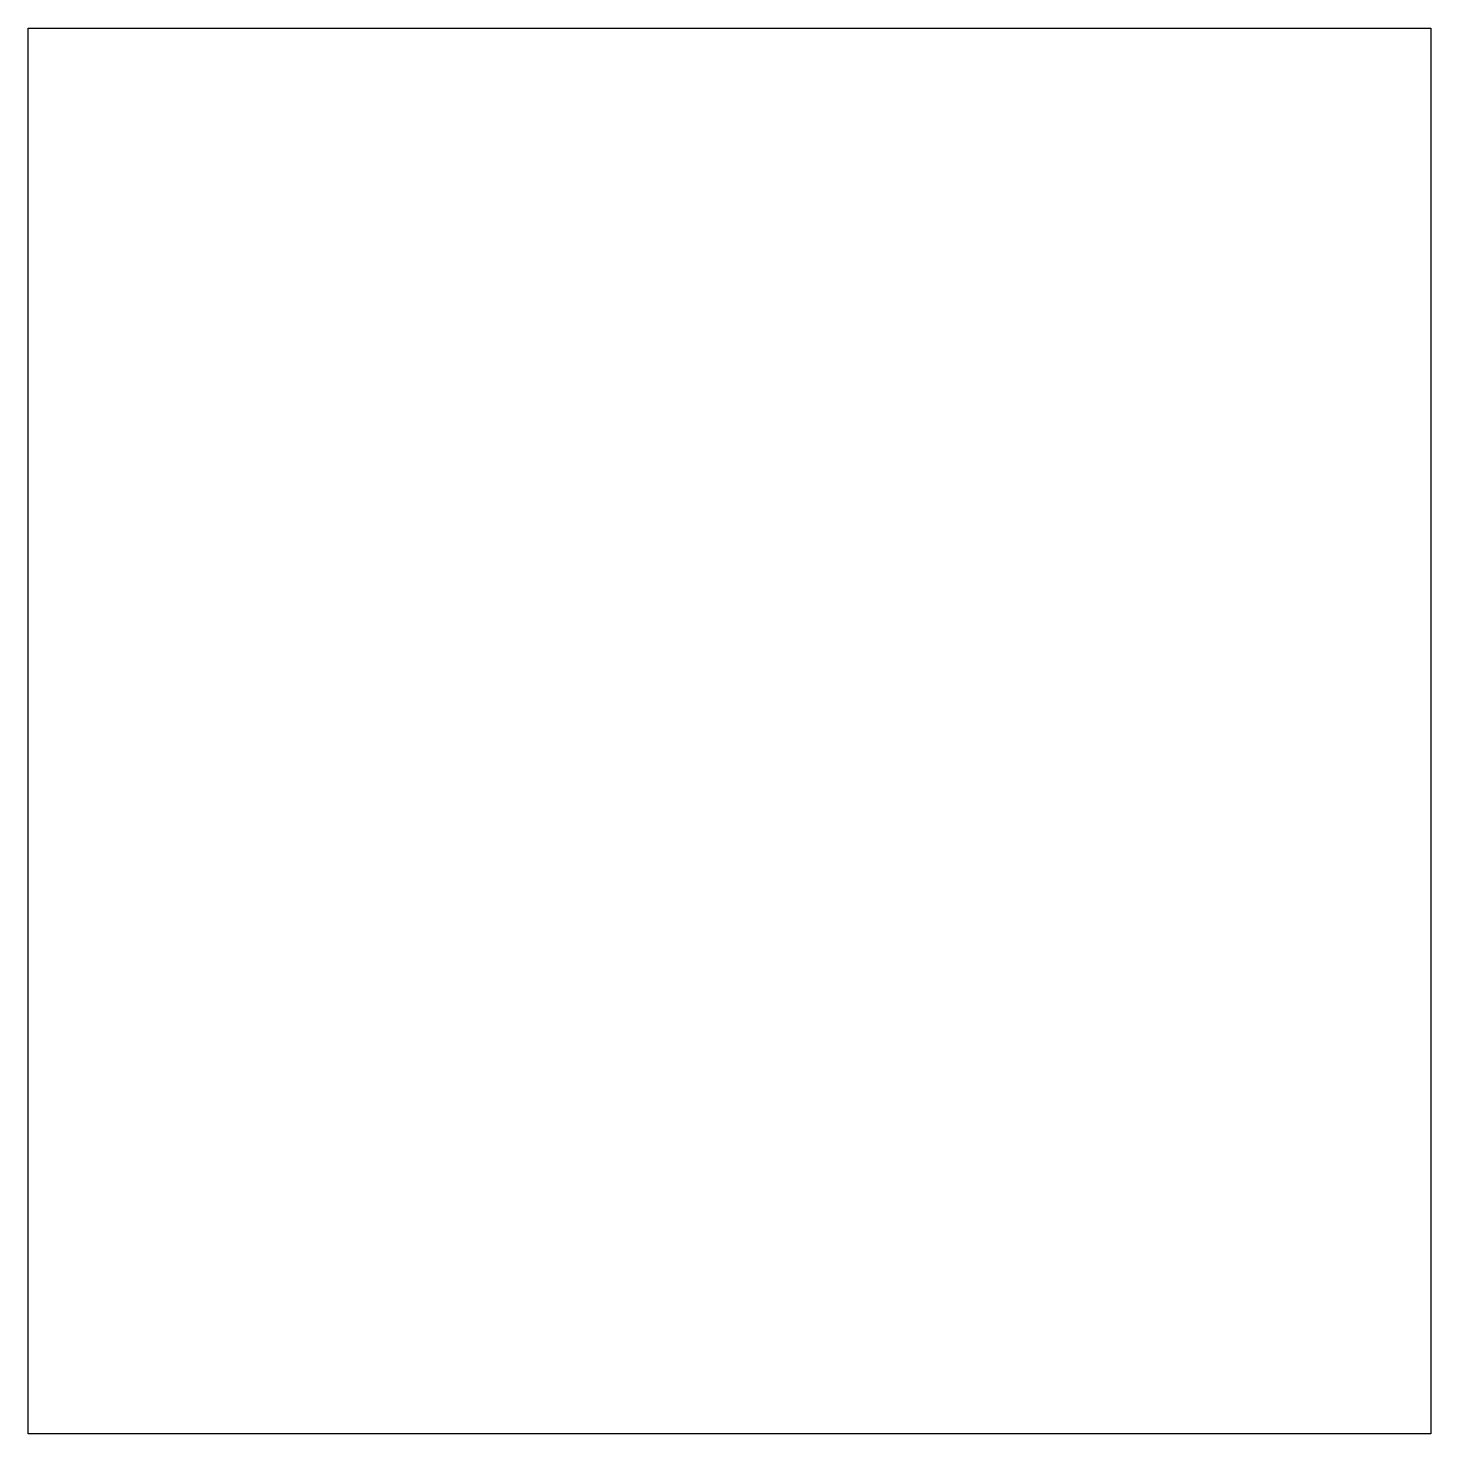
# Model space of a CAD drawing. Header units: inches. Extents: x 1 to 1197, y -2 to 1197.
import ezdxf

# ---------------------------------------------------------------- set-up
doc = ezdxf.new("R2010")
doc.units = ezdxf.units.IN
doc.header["$MEASUREMENT"] = 0
doc.layers.add('Layer 1', color=7, linetype='Continuous')
picture_1 = doc.add_image_def('image1.png', size_in_pixel=(764, 766))

msp = doc.modelspace()

# ---------------------------------------------------------------- pictures from other files: only their frames are drawn
at = {"layer": 'Layer 1'}
image = msp.add_image(picture_1, insert=(0.5, -2.1), size_in_units=(1196.4, 1199.5), dxfattribs=at)

doc.saveas('drawing.dxf')
